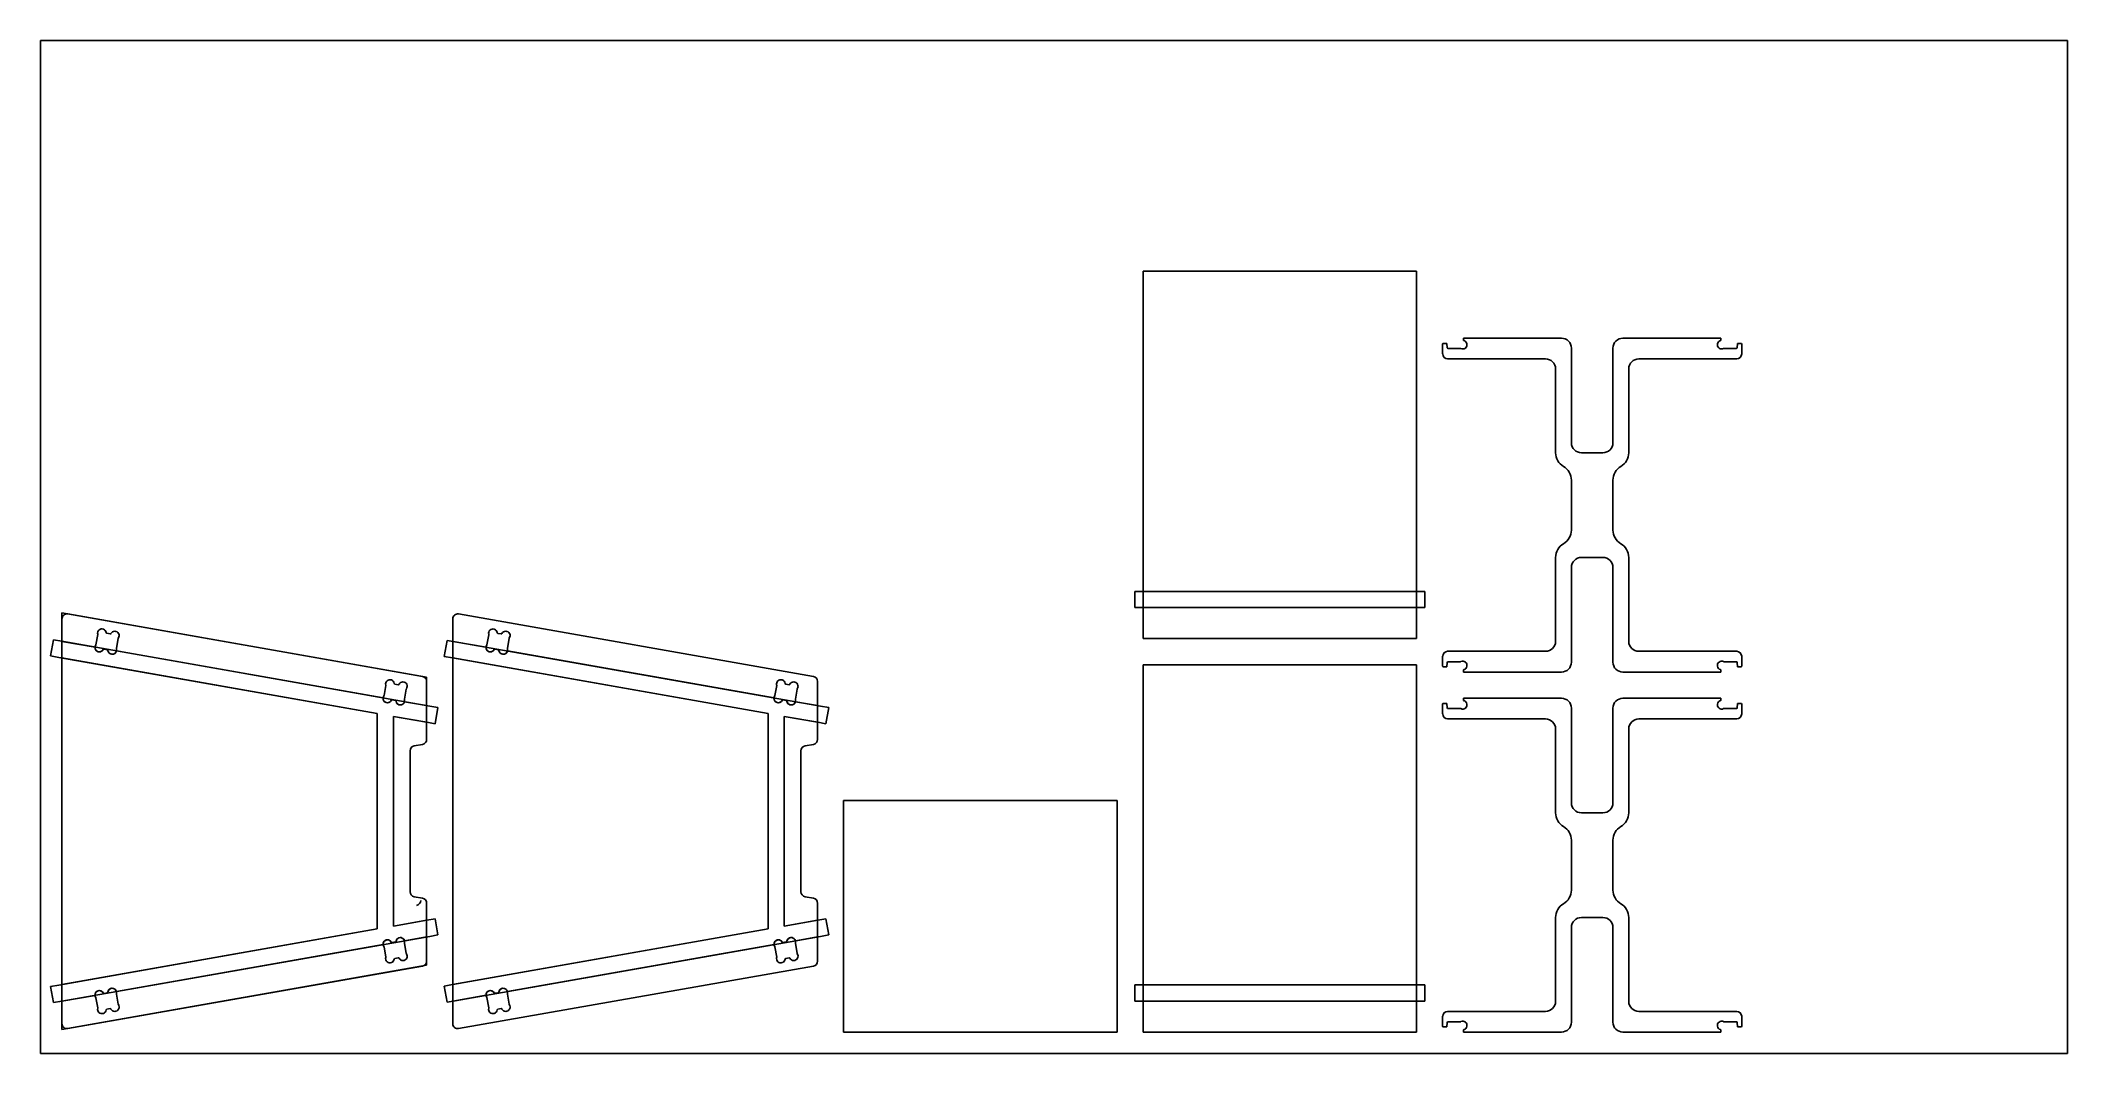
# Model space of a CAD drawing. Extents: x 0 to 96.1, y 0.2 to 48.2.
import ezdxf

# ---------------------------------------------------------------- set-up
doc = ezdxf.new("R2010")
doc.units = 0
doc.header["$MEASUREMENT"] = 0
doc.layers.get('0').update_dxf_attribs({"linetype": 'CONTINUOUS'})
for name, color, linetype in [('BOX_STOCK', 1, 'CONTINUOUS'), ('POCKETS', 171, 'CONTINUOUS'), ('PROFILES_INSIDE', 4, 'CONTINUOUS'), ('PROFILES_OUTSIDE', 6, 'CONTINUOUS')]:
    doc.layers.add(name, color=color, linetype=linetype)

msp = doc.modelspace()

# ---------------------------------------------------------------- linework, layer by layer
at = {"color": 7, "linetype": 'CONTINUOUS'}
for p, q in [((65.22, 37.263), (52.265, 37.263)), ((52.265, 37.263), (52.265, 22.078)), ((65.22, 22.078), (65.22, 37.263)), ((66.459, 33.803), (66.459, 33.341)), ((66.499, 33.843), (66.664, 33.843)), ((66.664, 33.843), (66.678, 33.633)), ((67.444, 34.089), (67.444, 34.009)), ((72.089, 34.089), (67.444, 34.089)), ((79.648, 34.089), (75.003, 34.089)), ((79.648, 34.009), (79.648, 34.089)), ((80.414, 33.633), (80.427, 33.843)), ((80.427, 33.843), (80.593, 33.843)), ((80.633, 33.341), (80.633, 33.803)), ((66.696, 33.104), (71.339, 33.104)), ((66.717, 33.597), (67.307, 33.597)), ((72.562, 29.126), (72.562, 33.616)), ((74.53, 33.616), (74.53, 29.126)), ((75.753, 33.104), (80.396, 33.104)), ((79.785, 33.597), (80.375, 33.597)), ((71.812, 32.632), (71.812, 28.654)), ((75.28, 28.654), (75.28, 32.632)), ((74.058, 28.654), (73.034, 28.654)), ((72.562, 27.355), (72.562, 24.99)), ((74.53, 24.99), (74.53, 27.355)), ((71.812, 23.691), (71.812, 19.713)), ((72.562, 18.728), (72.562, 23.219)), ((73.034, 23.691), (74.058, 23.691)), ((74.53, 23.219), (74.53, 18.728)), ((75.28, 19.713), (75.28, 23.691)), ((65.22, 22.078), (52.265, 22.078)), ((52.265, 21.31), (52.265, 22.078)), ((52.265, 21.31), (52.265, 19.843)), ((52.265, 21.31), (65.22, 21.31)), ((65.22, 22.078), (65.22, 21.31)), ((65.22, 19.843), (65.22, 21.31)), ((1.022, 19.713), (1.022, 20.779)), ((1.299, 21.012), (18.112, 18.047)), ((19.546, 20.779), (19.546, 19.713)), ((36.637, 18.047), (19.824, 21.012)), ((1.022, 19.713), (2.592, 19.436)), ((1.022, 19.713), (1.022, 18.924)), ((2.634, 19.547), (2.719, 20.03)), ((3.016, 19.341), (3.173, 19.313)), ((3.149, 20.093), (3.306, 20.065)), ((3.688, 19.859), (3.603, 19.376)), ((3.605, 19.257), (16.245, 17.028)), ((21.122, 19.435), (19.546, 19.713)), ((19.546, 18.924), (19.546, 19.713)), ((21.164, 19.546), (21.249, 20.029)), ((21.547, 19.34), (21.704, 19.312)), ((21.679, 20.092), (21.836, 20.064)), ((22.219, 19.858), (22.133, 19.375)), ((34.77, 17.028), (22.135, 19.256)), ((52.265, 19.843), (65.22, 19.843)), ((71.339, 19.24), (66.696, 19.24)), ((80.396, 19.24), (75.753, 19.24)), ((1.022, 3.439), (1.022, 18.924)), ((15.969, 16.288), (1.022, 18.924)), ((19.546, 18.924), (19.546, 3.439)), ((19.546, 18.924), (34.494, 16.288)), ((65.22, 18.604), (52.265, 18.604)), ((52.265, 18.604), (52.265, 3.419)), ((65.22, 3.419), (65.22, 18.604)), ((66.459, 19.004), (66.459, 18.541)), ((66.664, 18.502), (66.499, 18.502)), ((66.678, 18.711), (66.664, 18.502)), ((67.307, 18.748), (66.717, 18.748)), ((67.444, 18.336), (67.444, 18.256)), ((67.444, 18.256), (72.089, 18.256)), ((75.003, 18.256), (79.648, 18.256)), ((79.648, 18.256), (79.648, 18.336)), ((80.375, 18.748), (79.785, 18.748)), ((80.427, 18.502), (80.414, 18.711)), ((80.593, 18.502), (80.427, 18.502)), ((80.633, 18.541), (80.633, 19.004)), ((16.287, 17.139), (16.373, 17.622)), ((16.802, 17.685), (16.959, 17.657)), ((17.342, 17.452), (17.257, 16.968)), ((18.307, 17.814), (18.307, 16.665)), ((34.812, 17.139), (34.897, 17.622)), ((35.327, 17.685), (35.484, 17.657)), ((35.867, 17.452), (35.781, 16.968)), ((36.832, 16.665), (36.832, 17.814)), ((16.67, 16.933), (16.827, 16.906)), ((17.258, 16.85), (18.307, 16.665)), ((18.307, 15.876), (18.307, 16.665)), ((35.195, 16.933), (35.351, 16.906)), ((36.832, 16.665), (35.783, 16.85)), ((36.832, 16.665), (36.832, 15.876)), ((66.459, 16.731), (66.459, 16.269)), ((66.499, 16.771), (66.664, 16.771)), ((66.664, 16.771), (66.678, 16.561)), ((66.717, 16.525), (67.307, 16.525)), ((67.444, 17.017), (67.444, 16.937)), ((72.089, 17.017), (67.444, 17.017)), ((72.562, 12.054), (72.562, 16.544)), ((74.53, 16.544), (74.53, 12.054)), ((79.648, 17.017), (75.003, 17.017)), ((79.648, 16.937), (79.648, 17.017)), ((79.785, 16.525), (80.375, 16.525)), ((80.414, 16.561), (80.427, 16.771)), ((80.427, 16.771), (80.593, 16.771)), ((80.633, 16.269), (80.633, 16.731)), ((15.969, 6.075), (15.969, 16.288)), ((16.732, 16.154), (16.732, 6.209)), ((18.307, 15.876), (16.732, 16.154)), ((18.307, 15.876), (18.307, 15.061)), ((34.494, 16.288), (34.494, 6.075)), ((35.257, 6.209), (35.257, 16.154)), ((35.257, 16.154), (36.832, 15.876)), ((36.832, 15.061), (36.832, 15.876)), ((66.696, 16.032), (71.339, 16.032)), ((71.812, 15.56), (71.812, 11.582)), ((75.28, 11.582), (75.28, 15.56)), ((75.753, 16.032), (80.396, 16.032)), ((17.52, 7.837), (17.52, 14.526)), ((17.715, 14.759), (18.112, 14.829)), ((36.044, 14.526), (36.044, 7.837)), ((36.637, 14.829), (36.24, 14.759)), ((51.026, 12.17), (38.071, 12.17)), ((38.071, 12.17), (38.071, 1.184)), ((51.026, 1.184), (51.026, 12.17)), ((74.058, 11.582), (73.034, 11.582)), ((72.562, 10.283), (72.562, 7.918)), ((74.53, 7.918), (74.53, 10.283)), ((18.112, 7.535), (17.715, 7.605)), ((18.307, 7.302), (18.307, 6.487)), ((36.24, 7.605), (36.637, 7.535)), ((36.832, 6.487), (36.832, 7.302)), ((1.022, 3.439), (15.969, 6.075)), ((16.732, 6.209), (18.307, 6.487)), ((18.307, 5.698), (18.307, 6.487)), ((34.494, 6.075), (19.546, 3.439)), ((36.832, 6.487), (35.257, 6.209)), ((36.832, 6.487), (36.832, 5.698)), ((71.812, 6.619), (71.812, 2.641)), ((72.562, 1.656), (72.562, 6.147)), ((73.034, 6.619), (74.058, 6.619)), ((74.53, 6.147), (74.53, 1.656)), ((75.28, 2.641), (75.28, 6.619)), ((16.245, 5.335), (3.605, 3.106)), ((16.373, 4.741), (16.287, 5.224)), ((16.827, 5.458), (16.67, 5.43)), ((17.257, 5.395), (17.342, 4.912)), ((18.307, 5.698), (17.258, 5.513)), ((18.307, 5.698), (18.307, 4.549)), ((22.135, 3.107), (34.77, 5.335)), ((34.897, 4.741), (34.812, 5.224)), ((35.351, 5.458), (35.195, 5.43)), ((35.781, 5.395), (35.867, 4.912)), ((35.783, 5.513), (36.832, 5.698)), ((36.832, 4.549), (36.832, 5.698)), ((18.112, 4.316), (1.299, 1.352)), ((16.959, 4.706), (16.802, 4.678)), ((19.824, 1.352), (36.637, 4.316)), ((35.484, 4.706), (35.327, 4.678)), ((1.022, 3.439), (1.022, 2.65)), ((2.592, 2.927), (1.022, 2.65)), ((3.173, 3.05), (3.016, 3.022)), ((3.603, 2.988), (3.688, 2.504)), ((19.546, 2.65), (19.546, 3.439)), ((19.546, 2.65), (21.122, 2.928)), ((21.704, 3.051), (21.547, 3.023)), ((22.133, 2.989), (22.219, 2.505)), ((52.265, 3.419), (65.22, 3.419)), ((52.265, 2.651), (52.265, 3.419)), ((65.22, 3.419), (65.22, 2.651)), ((1.022, 1.584), (1.022, 2.65)), ((2.719, 2.333), (2.634, 2.817)), ((3.306, 2.298), (3.149, 2.271)), ((19.546, 2.65), (19.546, 1.584)), ((21.249, 2.334), (21.164, 2.818)), ((21.836, 2.299), (21.679, 2.272)), ((52.265, 2.651), (52.265, 1.184)), ((65.22, 2.651), (52.265, 2.651)), ((65.22, 1.184), (65.22, 2.651)), ((66.459, 1.932), (66.459, 1.469)), ((71.339, 2.168), (66.696, 2.168)), ((80.396, 2.168), (75.753, 2.168)), ((80.633, 1.469), (80.633, 1.932)), ((38.071, 1.184), (51.026, 1.184)), ((52.265, 1.184), (65.22, 1.184)), ((66.664, 1.43), (66.499, 1.43)), ((66.678, 1.639), (66.664, 1.43)), ((67.307, 1.676), (66.717, 1.676)), ((67.444, 1.264), (67.444, 1.184)), ((67.444, 1.184), (72.089, 1.184)), ((75.003, 1.184), (79.648, 1.184)), ((79.648, 1.184), (79.648, 1.264)), ((80.375, 1.676), (79.785, 1.676)), ((80.427, 1.43), (80.414, 1.639)), ((80.593, 1.43), (80.427, 1.43))]:
    msp.add_line(p, q, dxfattribs=at)
for centre, radius, start, end in [((66.499, 33.803), 0.0394, 90, 180), ((66.717, 33.636), 0.0394, 183.66194, 270), ((67.41, 33.778), 0.204, 245.11211, 72.39953), ((67.483, 34.009), 0.0394, 180, 252.39953), ((72.089, 33.616), 0.472, 0, 90), ((75.003, 33.616), 0.472, 90, 180), ((79.682, 33.778), 0.204, 107.60047, 294.88789), ((79.609, 34.009), 0.0394, 287.60047, 0), ((80.375, 33.636), 0.0394, 270, 356.33806), ((80.593, 33.803), 0.0394, 0, 90), ((66.696, 33.341), 0.236, 180, 270), ((67.307, 33.557), 0.0394, 65.11211, 90), ((71.339, 32.632), 0.472, 0, 90), ((75.753, 32.632), 0.472, 90, 180), ((79.785, 33.557), 0.0394, 90, 114.88789), ((80.396, 33.341), 0.236, 270, 0), ((73.034, 29.126), 0.472, 180, 270), ((74.058, 29.126), 0.472, 270, 0), ((72.562, 28.654), 0.75, 180, 240), ((71.812, 27.355), 0.75, 0, 60), ((75.28, 27.355), 0.75, 120, 180), ((74.53, 28.654), 0.75, 300, 0), ((71.812, 24.99), 0.75, 300, 0), ((75.28, 24.99), 0.75, 180, 240), ((72.562, 23.691), 0.75, 120, 180), ((74.53, 23.691), 0.75, 0, 60), ((73.034, 23.219), 0.472, 90, 180), ((74.058, 23.219), 0.472, 0, 90), ((1.258, 20.779), 0.236, 80, 180), ((2.915, 20.099), 0.204, 7.60047, 194.88785), ((3.528, 19.991), 0.204, 325.11217, 152.39954), ((19.783, 20.779), 0.236, 80, 180), ((21.445, 20.098), 0.204, 7.60047, 194.88785), ((22.058, 19.99), 0.204, 325.11217, 152.39954), ((2.794, 19.414), 0.204, 173.94476, 332.39954), ((2.794, 19.414), 0.204, 145.11212, 173.94476), ((2.595, 19.553), 0.0394, 325.11212, 350), ((2.68, 20.037), 0.0394, 350, 14.88785), ((3.01, 19.302), 0.0394, 80.00004, 152.39954), ((3.156, 20.131), 0.0394, 187.60047, 260.00004), ((3.166, 19.274), 0.0394, 7.60047, 80.00004), ((3.407, 19.306), 0.204, 187.60047, 346.0552), ((3.313, 20.104), 0.0394, 260.00004, 332.39954), ((3.642, 19.369), 0.0394, 170, 194.8879), ((3.407, 19.306), 0.204, 346.0552, 14.8879), ((3.727, 19.852), 0.0394, 145.11217, 170), ((21.325, 19.414), 0.204, 173.94476, 332.39954), ((21.325, 19.414), 0.204, 145.11212, 173.94476), ((21.125, 19.552), 0.0394, 325.11212, 350), ((21.211, 20.036), 0.0394, 350, 14.88785), ((21.54, 19.301), 0.0394, 80.00004, 152.39954), ((21.686, 20.13), 0.0394, 187.60047, 260.00004), ((21.697, 19.273), 0.0394, 7.60047, 80.00004), ((21.937, 19.305), 0.204, 187.60047, 346.0552), ((21.843, 20.103), 0.0394, 260.00004, 332.39954), ((22.172, 19.368), 0.0394, 170, 194.8879), ((21.937, 19.305), 0.204, 346.0552, 14.8879), ((22.257, 19.851), 0.0394, 145.11217, 170), ((66.696, 19.004), 0.236, 90, 180), ((71.339, 19.713), 0.472, 270, 0), ((75.753, 19.713), 0.472, 180, 270), ((80.396, 19.004), 0.236, 0, 90), ((66.499, 18.541), 0.0394, 180, 270), ((66.717, 18.709), 0.0394, 90, 176.33806), ((67.307, 18.788), 0.0394, 270, 294.88789), ((67.41, 18.567), 0.204, 287.60047, 114.88789), ((67.483, 18.336), 0.0394, 107.60047, 180), ((72.089, 18.728), 0.472, 270, 0), ((75.003, 18.728), 0.472, 180, 270), ((79.682, 18.567), 0.204, 65.11211, 252.39953), ((79.609, 18.336), 0.0394, 0, 72.39953), ((79.785, 18.788), 0.0394, 245.11211, 270), ((80.375, 18.709), 0.0394, 3.66194, 90), ((80.593, 18.541), 0.0394, 270, 0), ((16.568, 17.692), 0.204, 7.60047, 194.88785), ((16.334, 17.629), 0.0394, 350, 14.88785), ((16.809, 17.724), 0.0394, 187.60047, 260.00004), ((16.966, 17.696), 0.0394, 260.00004, 332.39954), ((17.181, 17.584), 0.204, 325.11217, 152.39954), ((17.381, 17.445), 0.0394, 145.11217, 170), ((18.071, 17.814), 0.236, 360, 80), ((35.093, 17.692), 0.204, 7.60047, 194.88785), ((34.859, 17.629), 0.0394, 350, 14.88785), ((35.334, 17.724), 0.0394, 187.60047, 260.00004), ((35.491, 17.696), 0.0394, 260.00004, 332.39954), ((35.706, 17.584), 0.204, 325.11217, 152.39954), ((35.905, 17.445), 0.0394, 145.11217, 170), ((36.596, 17.814), 0.236, 360, 80), ((16.448, 17.007), 0.204, 173.94476, 332.39954), ((16.448, 17.007), 0.204, 145.11212, 173.94476), ((16.249, 17.146), 0.0394, 325.11212, 350), ((16.663, 16.894), 0.0394, 80.00004, 152.39954), ((16.82, 16.867), 0.0394, 7.60047, 80.00004), ((17.061, 16.899), 0.204, 187.60047, 346.0552), ((17.295, 16.961), 0.0394, 170, 194.8879), ((17.061, 16.899), 0.204, 346.0552, 14.8879), ((34.973, 17.007), 0.204, 173.94476, 332.39954), ((34.973, 17.007), 0.204, 145.11212, 173.94476), ((34.773, 17.146), 0.0394, 325.11212, 350), ((35.188, 16.894), 0.0394, 80.00004, 152.39954), ((35.345, 16.867), 0.0394, 7.60047, 80.00004), ((35.585, 16.899), 0.204, 187.60047, 346.0552), ((35.82, 16.961), 0.0394, 170, 194.8879), ((35.585, 16.899), 0.204, 346.0552, 14.8879), ((66.499, 16.731), 0.0394, 90, 180), ((66.717, 16.564), 0.0394, 183.66194, 270), ((67.307, 16.485), 0.0394, 65.11211, 90), ((67.41, 16.706), 0.204, 245.11211, 72.39953), ((67.483, 16.937), 0.0394, 180, 252.39953), ((72.089, 16.544), 0.472, 0, 90), ((75.003, 16.544), 0.472, 90, 180), ((79.682, 16.706), 0.204, 107.60047, 294.88789), ((79.609, 16.937), 0.0394, 287.60047, 0), ((79.785, 16.485), 0.0394, 90, 114.88789), ((80.375, 16.564), 0.0394, 270, 356.33806), ((80.593, 16.731), 0.0394, 0, 90), ((66.696, 16.269), 0.236, 180, 270), ((71.339, 15.56), 0.472, 0, 90), ((75.753, 15.56), 0.472, 90, 180), ((80.396, 16.269), 0.236, 270, 0), ((17.756, 14.526), 0.236, 100, 180), ((18.071, 15.061), 0.236, 280, 360), ((36.281, 14.526), 0.236, 100, 180), ((36.596, 15.061), 0.236, 280, 360), ((72.562, 11.582), 0.75, 180, 240), ((73.034, 12.054), 0.472, 180, 270), ((74.058, 12.054), 0.472, 270, 0), ((74.53, 11.582), 0.75, 300, 0), ((71.812, 10.283), 0.75, 0, 60), ((75.28, 10.283), 0.75, 120, 180), ((17.756, 7.837), 0.236, 180, 260), ((36.281, 7.837), 0.236, 180, 260), ((71.812, 7.918), 0.75, 300, 0), ((75.28, 7.918), 0.75, 180, 240), ((18.071, 7.302), 0.236, 0, 80), ((36.596, 7.302), 0.236, 0, 80), ((72.562, 6.619), 0.75, 120, 180), ((74.53, 6.619), 0.75, 0, 60), ((73.034, 6.147), 0.472, 90, 180), ((74.058, 6.147), 0.472, 0, 90), ((16.448, 5.356), 0.204, 27.60047, 186.0552), ((16.448, 5.356), 0.204, 186.0552, 214.88785), ((16.249, 5.217), 0.0394, 10, 34.88785), ((16.663, 5.469), 0.0394, 207.60047, 280.00004), ((16.82, 5.496), 0.0394, 280.00004, 352.39954), ((17.061, 5.464), 0.204, 13.94476, 172.39954), ((17.181, 4.78), 0.204, 207.60047, 34.8879), ((17.295, 5.402), 0.0394, 165.11217, 190), ((17.061, 5.464), 0.204, 345.11217, 13.94476), ((17.381, 4.919), 0.0394, 190, 214.8879), ((34.973, 5.356), 0.204, 27.60047, 186.0552), ((34.973, 5.356), 0.204, 186.0552, 214.88785), ((34.773, 5.217), 0.0394, 10, 34.88785), ((35.188, 5.469), 0.0394, 207.60047, 280.00004), ((35.345, 5.496), 0.0394, 280.00004, 352.39954), ((35.585, 5.464), 0.204, 13.94476, 172.39954), ((35.706, 4.78), 0.204, 207.60047, 34.8879), ((35.82, 5.402), 0.0394, 165.11217, 190), ((35.585, 5.464), 0.204, 345.11217, 13.94476), ((35.905, 4.919), 0.0394, 190, 214.8879), ((16.568, 4.672), 0.204, 165.11212, 352.39954), ((16.334, 4.734), 0.0394, 345.11212, 10), ((16.809, 4.639), 0.0394, 100.00004, 172.39954), ((16.966, 4.667), 0.0394, 27.60047, 100.00004), ((18.071, 4.549), 0.236, 280, 0), ((35.093, 4.672), 0.204, 165.11212, 352.39954), ((34.859, 4.734), 0.0394, 345.11212, 10), ((35.334, 4.639), 0.0394, 100.00004, 172.39954), ((35.491, 4.667), 0.0394, 27.60047, 100.00004), ((36.596, 4.549), 0.236, 280, 0), ((2.794, 2.949), 0.204, 27.60047, 186.0552), ((2.794, 2.949), 0.204, 186.0552, 214.88785), ((3.01, 3.061), 0.0394, 207.60047, 280.00004), ((3.166, 3.089), 0.0394, 280.00004, 352.39954), ((3.407, 3.057), 0.204, 13.94476, 172.39954), ((3.642, 2.994), 0.0394, 165.11217, 190), ((3.407, 3.057), 0.204, 345.11217, 13.94476), ((21.325, 2.95), 0.204, 27.60047, 186.0552), ((21.325, 2.95), 0.204, 186.0552, 214.88785), ((21.54, 3.062), 0.0394, 207.60047, 280.00004), ((21.697, 3.09), 0.0394, 280.00004, 352.39954), ((21.937, 3.058), 0.204, 13.94476, 172.39954), ((22.172, 2.995), 0.0394, 165.11217, 190), ((21.937, 3.058), 0.204, 345.11217, 13.94476), ((2.595, 2.81), 0.0394, 10, 34.88785), ((2.915, 2.264), 0.204, 165.11212, 352.39954), ((2.68, 2.326), 0.0394, 345.11212, 10), ((3.156, 2.232), 0.0394, 100.00004, 172.39954), ((3.313, 2.26), 0.0394, 27.60047, 100.00004), ((3.528, 2.372), 0.204, 207.60047, 34.8879), ((3.727, 2.511), 0.0394, 190, 214.8879), ((21.125, 2.811), 0.0394, 10, 34.88785), ((21.445, 2.265), 0.204, 165.11212, 352.39954), ((21.211, 2.327), 0.0394, 345.11212, 10), ((21.686, 2.233), 0.0394, 100.00004, 172.39954), ((21.843, 2.261), 0.0394, 27.60047, 100.00004), ((22.058, 2.373), 0.204, 207.60047, 34.8879), ((22.257, 2.512), 0.0394, 190, 214.8879), ((66.696, 1.932), 0.236, 90, 180), ((71.339, 2.641), 0.472, 270, 0), ((75.753, 2.641), 0.472, 180, 270), ((80.396, 1.932), 0.236, 0, 90), ((1.258, 1.584), 0.236, 180, 280), ((19.783, 1.584), 0.236, 180, 280), ((66.499, 1.469), 0.0394, 180, 270), ((66.717, 1.637), 0.0394, 90, 176.33806), ((67.307, 1.715), 0.0394, 270, 294.88789), ((67.41, 1.495), 0.204, 287.60047, 114.88789), ((67.483, 1.264), 0.0394, 107.60047, 180), ((72.089, 1.656), 0.472, 270, 0), ((75.003, 1.656), 0.472, 180, 270), ((79.682, 1.495), 0.204, 65.11211, 252.39953), ((79.609, 1.264), 0.0394, 0, 72.39953), ((79.785, 1.715), 0.0394, 245.11211, 270), ((80.375, 1.637), 0.0394, 3.66194, 90), ((80.593, 1.469), 0.0394, 270, 0)]:
    msp.add_arc(centre, radius, start, end, dxfattribs=at)
at = {"layer": 'BOX_STOCK'}
for p, q in [((96.071, 48.202), (0.008, 48.202)), ((0.008, 48.202), (0.008, 0.171)), ((96.071, 0.171), (96.071, 48.202)), ((0.008, 0.171), (96.071, 0.171))]:
    msp.add_line(p, q, dxfattribs=at)
at = {"layer": 'POCKETS'}
for p, q in [((65.614, 22.078), (51.872, 22.078)), ((51.872, 22.078), (51.872, 21.31)), ((51.872, 21.31), (65.614, 21.31)), ((65.614, 21.31), (65.614, 22.078)), ((0.623, 19.783), (0.488, 19.018)), ((1.011, 19.715), (0.623, 19.783)), ((18.453, 16.639), (1.011, 19.715)), ((19.278, 19.76), (19.143, 18.995)), ((19.666, 19.692), (19.278, 19.76)), ((36.978, 16.639), (19.666, 19.692)), ((0.488, 19.018), (0.876, 18.95)), ((0.876, 18.95), (15.969, 16.288)), ((19.143, 18.995), (19.531, 18.927)), ((19.531, 18.927), (34.494, 16.288)), ((18.84, 16.571), (18.453, 16.639)), ((18.706, 15.806), (18.84, 16.571)), ((37.365, 16.571), (36.978, 16.639)), ((37.23, 15.806), (37.365, 16.571)), ((15.969, 16.288), (15.969, 6.075)), ((16.732, 16.154), (18.318, 15.874)), ((16.732, 6.209), (16.732, 16.154)), ((18.318, 15.874), (18.706, 15.806)), ((34.494, 16.288), (34.494, 6.075)), ((35.257, 16.154), (36.843, 15.874)), ((35.257, 6.209), (35.257, 16.154)), ((36.843, 15.874), (37.23, 15.806)), ((15.969, 6.075), (0.876, 3.413)), ((18.318, 6.489), (16.732, 6.209)), ((18.706, 6.557), (18.318, 6.489)), ((18.453, 5.724), (18.84, 5.792)), ((18.84, 5.792), (18.706, 6.557)), ((34.494, 6.075), (19.531, 3.436)), ((36.843, 6.489), (35.257, 6.209)), ((37.23, 6.557), (36.843, 6.489)), ((36.978, 5.724), (37.365, 5.792)), ((37.365, 5.792), (37.23, 6.557)), ((1.011, 2.648), (18.453, 5.724)), ((19.666, 2.671), (36.978, 5.724)), ((0.876, 3.413), (0.488, 3.345)), ((0.488, 3.345), (0.623, 2.58)), ((19.531, 3.436), (19.143, 3.368)), ((19.143, 3.368), (19.278, 2.603)), ((65.614, 3.419), (51.872, 3.419)), ((51.872, 3.419), (51.872, 2.651)), ((65.614, 2.651), (65.614, 3.419)), ((0.623, 2.58), (1.011, 2.648)), ((19.278, 2.603), (19.666, 2.671)), ((51.872, 2.651), (65.614, 2.651))]:
    msp.add_line(p, q, dxfattribs=at)
at = {"layer": 'PROFILES_INSIDE'}
for p, q in [((2.719, 20.03), (2.634, 19.547)), ((3.016, 19.341), (3.173, 19.313)), ((3.306, 20.065), (3.149, 20.093)), ((3.603, 19.376), (3.688, 19.859)), ((21.249, 20.029), (21.164, 19.546)), ((21.547, 19.34), (21.704, 19.312)), ((21.836, 20.064), (21.679, 20.092)), ((22.133, 19.375), (22.219, 19.858)), ((16.373, 17.622), (16.287, 17.139)), ((16.959, 17.657), (16.802, 17.685)), ((17.257, 16.968), (17.342, 17.452)), ((34.897, 17.622), (34.812, 17.139)), ((35.484, 17.657), (35.327, 17.685)), ((35.781, 16.968), (35.867, 17.452)), ((16.67, 16.933), (16.827, 16.906)), ((35.195, 16.933), (35.351, 16.906)), ((16.287, 5.224), (16.373, 4.741)), ((16.827, 5.458), (16.67, 5.43)), ((17.342, 4.912), (17.257, 5.395)), ((34.812, 5.224), (34.897, 4.741)), ((35.351, 5.458), (35.195, 5.43)), ((35.867, 4.912), (35.781, 5.395)), ((16.802, 4.678), (16.959, 4.706)), ((35.327, 4.678), (35.484, 4.706)), ((3.173, 3.05), (3.016, 3.022)), ((3.688, 2.504), (3.603, 2.988)), ((21.704, 3.051), (21.547, 3.023)), ((22.219, 2.505), (22.133, 2.989)), ((2.634, 2.817), (2.719, 2.333)), ((3.149, 2.271), (3.306, 2.298)), ((21.164, 2.818), (21.249, 2.334)), ((21.679, 2.272), (21.836, 2.299))]:
    msp.add_line(p, q, dxfattribs=at)
for centre, radius, start, end in [((2.915, 20.099), 0.204, 7.60047, 194.88785), ((3.528, 19.991), 0.204, 325.11217, 152.39954), ((21.445, 20.098), 0.204, 7.60047, 194.88785), ((22.058, 19.99), 0.204, 325.11217, 152.39954), ((2.794, 19.414), 0.204, 145.11212, 332.39954), ((2.595, 19.553), 0.0394, 325.11212, 350), ((2.68, 20.037), 0.0394, 350, 14.88785), ((3.01, 19.302), 0.0394, 80.00004, 152.39954), ((3.156, 20.131), 0.0394, 187.60047, 260.00004), ((3.166, 19.274), 0.0394, 7.60047, 80.00004), ((3.407, 19.306), 0.204, 187.60047, 14.8879), ((3.313, 20.104), 0.0394, 260.00004, 332.39954), ((3.642, 19.369), 0.0394, 170, 194.8879), ((3.727, 19.852), 0.0394, 145.11217, 170), ((21.325, 19.414), 0.204, 145.11212, 332.39954), ((21.125, 19.552), 0.0394, 325.11212, 350), ((21.211, 20.036), 0.0394, 350, 14.88785), ((21.54, 19.301), 0.0394, 80.00004, 152.39954), ((21.686, 20.13), 0.0394, 187.60047, 260.00004), ((21.697, 19.273), 0.0394, 7.60047, 80.00004), ((21.937, 19.305), 0.204, 187.60047, 14.8879), ((21.843, 20.103), 0.0394, 260.00004, 332.39954), ((22.172, 19.368), 0.0394, 170, 194.8879), ((22.257, 19.851), 0.0394, 145.11217, 170), ((16.568, 17.692), 0.204, 7.60047, 194.88785), ((16.334, 17.629), 0.0394, 350, 14.88785), ((16.809, 17.724), 0.0394, 187.60047, 260.00004), ((16.966, 17.696), 0.0394, 260.00004, 332.39954), ((17.181, 17.584), 0.204, 325.11217, 152.39954), ((17.381, 17.445), 0.0394, 145.11217, 170), ((35.093, 17.692), 0.204, 7.60047, 194.88785), ((34.859, 17.629), 0.0394, 350, 14.88785), ((35.334, 17.724), 0.0394, 187.60047, 260.00004), ((35.491, 17.696), 0.0394, 260.00004, 332.39954), ((35.706, 17.584), 0.204, 325.11217, 152.39954), ((35.905, 17.445), 0.0394, 145.11217, 170), ((16.448, 17.007), 0.204, 145.11212, 332.39954), ((16.249, 17.146), 0.0394, 325.11212, 350), ((16.663, 16.894), 0.0394, 80.00004, 152.39954), ((16.82, 16.867), 0.0394, 7.60047, 80.00004), ((17.061, 16.899), 0.204, 187.60047, 14.8879), ((17.295, 16.961), 0.0394, 170, 194.8879), ((34.973, 17.007), 0.204, 145.11212, 332.39954), ((34.773, 17.146), 0.0394, 325.11212, 350), ((35.188, 16.894), 0.0394, 80.00004, 152.39954), ((35.345, 16.867), 0.0394, 7.60047, 80.00004), ((35.585, 16.899), 0.204, 187.60047, 14.8879), ((35.82, 16.961), 0.0394, 170, 194.8879), ((17.793, 7.426), 0.236, 280, 0), ((16.448, 5.356), 0.204, 27.60047, 214.88785), ((16.249, 5.217), 0.0394, 10, 34.88785), ((16.663, 5.469), 0.0394, 207.60047, 280.00004), ((16.82, 5.496), 0.0394, 280.00004, 352.39954), ((17.061, 5.464), 0.204, 345.11217, 172.39954), ((17.181, 4.78), 0.204, 207.60047, 34.8879), ((17.295, 5.402), 0.0394, 165.11217, 190), ((17.381, 4.919), 0.0394, 190, 214.8879), ((34.973, 5.356), 0.204, 27.60047, 214.88785), ((34.773, 5.217), 0.0394, 10, 34.88785), ((35.188, 5.469), 0.0394, 207.60047, 280.00004), ((35.345, 5.496), 0.0394, 280.00004, 352.39954), ((35.585, 5.464), 0.204, 345.11217, 172.39954), ((35.706, 4.78), 0.204, 207.60047, 34.8879), ((35.82, 5.402), 0.0394, 165.11217, 190), ((35.905, 4.919), 0.0394, 190, 214.8879), ((16.568, 4.672), 0.204, 165.11212, 352.39954), ((16.334, 4.734), 0.0394, 345.11212, 10), ((16.809, 4.639), 0.0394, 100.00004, 172.39954), ((16.966, 4.667), 0.0394, 27.60047, 100.00004), ((35.093, 4.672), 0.204, 165.11212, 352.39954), ((34.859, 4.734), 0.0394, 345.11212, 10), ((35.334, 4.639), 0.0394, 100.00004, 172.39954), ((35.491, 4.667), 0.0394, 27.60047, 100.00004), ((2.794, 2.949), 0.204, 27.60047, 214.88785), ((3.01, 3.061), 0.0394, 207.60047, 280.00004), ((3.166, 3.089), 0.0394, 280.00004, 352.39954), ((3.407, 3.057), 0.204, 345.11217, 172.39954), ((3.642, 2.994), 0.0394, 165.11217, 190), ((21.325, 2.95), 0.204, 27.60047, 214.88785), ((21.54, 3.062), 0.0394, 207.60047, 280.00004), ((21.697, 3.09), 0.0394, 280.00004, 352.39954), ((21.937, 3.058), 0.204, 345.11217, 172.39954), ((22.172, 2.995), 0.0394, 165.11217, 190), ((2.595, 2.81), 0.0394, 10, 34.88785), ((2.915, 2.264), 0.204, 165.11212, 352.39954), ((2.68, 2.326), 0.0394, 345.11212, 10), ((3.156, 2.232), 0.0394, 100.00004, 172.39954), ((3.313, 2.26), 0.0394, 27.60047, 100.00004), ((3.528, 2.372), 0.204, 207.60047, 34.8879), ((3.727, 2.511), 0.0394, 190, 214.8879), ((21.125, 2.811), 0.0394, 10, 34.88785), ((21.445, 2.265), 0.204, 165.11212, 352.39954), ((21.211, 2.327), 0.0394, 345.11212, 10), ((21.686, 2.233), 0.0394, 100.00004, 172.39954), ((21.843, 2.261), 0.0394, 27.60047, 100.00004), ((22.058, 2.373), 0.204, 207.60047, 34.8879), ((22.257, 2.512), 0.0394, 190, 214.8879)]:
    msp.add_arc(centre, radius, start, end, dxfattribs=at)
at = {"layer": 'PROFILES_OUTSIDE'}
for p, q in [((52.265, 37.263), (52.265, 19.843)), ((65.22, 37.263), (52.265, 37.263)), ((65.22, 19.843), (65.22, 37.263)), ((66.459, 33.803), (66.459, 33.341)), ((66.664, 33.843), (66.499, 33.843)), ((66.678, 33.633), (66.664, 33.843)), ((67.444, 34.089), (67.444, 34.009)), ((72.089, 34.089), (67.444, 34.089)), ((79.648, 34.089), (75.003, 34.089)), ((79.648, 34.009), (79.648, 34.089)), ((80.427, 33.843), (80.414, 33.633)), ((80.593, 33.843), (80.427, 33.843)), ((80.633, 33.341), (80.633, 33.803)), ((66.696, 33.104), (71.339, 33.104)), ((67.307, 33.597), (66.717, 33.597)), ((72.562, 29.126), (72.562, 33.616)), ((74.53, 33.616), (74.53, 29.126)), ((75.753, 33.104), (80.396, 33.104)), ((80.375, 33.597), (79.785, 33.597)), ((71.812, 32.632), (71.812, 28.654)), ((75.28, 28.654), (75.28, 32.632)), ((74.058, 28.654), (73.034, 28.654)), ((72.562, 27.355), (72.562, 24.99)), ((74.53, 24.99), (74.53, 27.355)), ((71.812, 23.691), (71.812, 19.713)), ((72.562, 18.728), (72.562, 23.219)), ((73.034, 23.691), (74.058, 23.691)), ((74.53, 23.219), (74.53, 18.728)), ((75.28, 19.713), (75.28, 23.691)), ((18.307, 18.013), (1.022, 21.06)), ((1.022, 21.06), (1.022, 1.303)), ((19.546, 20.779), (19.546, 1.584)), ((36.637, 18.047), (19.824, 21.012)), ((52.265, 19.843), (65.22, 19.843)), ((71.339, 19.24), (66.696, 19.24)), ((80.396, 19.24), (75.753, 19.24)), ((65.22, 18.604), (52.265, 18.604)), ((52.265, 18.604), (52.265, 1.184)), ((65.22, 1.184), (65.22, 18.604)), ((66.459, 19.004), (66.459, 18.541)), ((66.499, 18.502), (66.664, 18.502)), ((66.664, 18.502), (66.678, 18.711)), ((66.717, 18.748), (67.307, 18.748)), ((67.444, 18.336), (67.444, 18.256)), ((67.444, 18.256), (72.089, 18.256)), ((75.003, 18.256), (79.648, 18.256)), ((79.648, 18.256), (79.648, 18.336)), ((79.785, 18.748), (80.375, 18.748)), ((80.414, 18.711), (80.427, 18.502)), ((80.427, 18.502), (80.593, 18.502)), ((80.633, 18.541), (80.633, 19.004)), ((18.307, 15.061), (18.307, 18.013)), ((36.832, 15.061), (36.832, 17.814)), ((66.459, 16.731), (66.459, 16.269)), ((66.664, 16.771), (66.499, 16.771)), ((66.678, 16.561), (66.664, 16.771)), ((67.307, 16.525), (66.717, 16.525)), ((67.444, 17.017), (67.444, 16.937)), ((72.089, 17.017), (67.444, 17.017)), ((72.562, 12.054), (72.562, 16.544)), ((74.53, 16.544), (74.53, 12.054)), ((79.648, 17.017), (75.003, 17.017)), ((79.648, 16.937), (79.648, 17.017)), ((80.375, 16.525), (79.785, 16.525)), ((80.427, 16.771), (80.414, 16.561)), ((80.593, 16.771), (80.427, 16.771)), ((80.633, 16.269), (80.633, 16.731)), ((66.696, 16.032), (71.339, 16.032)), ((71.812, 15.56), (71.812, 11.582)), ((75.28, 11.582), (75.28, 15.56)), ((75.753, 16.032), (80.396, 16.032)), ((17.52, 7.837), (17.52, 14.526)), ((17.715, 14.759), (18.112, 14.829)), ((36.044, 7.837), (36.044, 14.526)), ((36.24, 14.759), (36.637, 14.829)), ((51.026, 12.17), (38.071, 12.17)), ((38.071, 12.17), (38.071, 1.184)), ((51.026, 1.184), (51.026, 12.17)), ((74.058, 11.582), (73.034, 11.582)), ((72.562, 10.283), (72.562, 7.918)), ((74.53, 7.918), (74.53, 10.283)), ((18.112, 7.535), (17.715, 7.605)), ((18.307, 4.351), (18.307, 7.302)), ((36.637, 7.535), (36.24, 7.605)), ((36.832, 4.549), (36.832, 7.302)), ((71.812, 6.619), (71.812, 2.641)), ((72.562, 1.656), (72.562, 6.147)), ((73.034, 6.619), (74.058, 6.619)), ((74.53, 6.147), (74.53, 1.656)), ((75.28, 2.641), (75.28, 6.619)), ((1.022, 1.303), (18.307, 4.351)), ((19.824, 1.352), (36.637, 4.316)), ((66.459, 1.932), (66.459, 1.469)), ((71.339, 2.168), (66.696, 2.168)), ((80.396, 2.168), (75.753, 2.168)), ((80.633, 1.469), (80.633, 1.932)), ((38.071, 1.184), (51.026, 1.184)), ((52.265, 1.184), (65.22, 1.184)), ((66.499, 1.43), (66.664, 1.43)), ((66.664, 1.43), (66.678, 1.639)), ((66.717, 1.676), (67.307, 1.676)), ((67.444, 1.264), (67.444, 1.184)), ((67.444, 1.184), (72.089, 1.184)), ((75.003, 1.184), (79.648, 1.184)), ((79.648, 1.184), (79.648, 1.264)), ((79.785, 1.676), (80.375, 1.676)), ((80.414, 1.639), (80.427, 1.43)), ((80.427, 1.43), (80.593, 1.43))]:
    msp.add_line(p, q, dxfattribs=at)
for centre, radius, start, end in [((66.499, 33.803), 0.0394, 90, 180), ((66.717, 33.636), 0.0394, 183.66194, 270), ((67.41, 33.778), 0.204, 245.11211, 72.39953), ((67.483, 34.009), 0.0394, 180, 252.39953), ((72.089, 33.616), 0.472, 0, 90), ((75.003, 33.616), 0.472, 90, 180), ((79.682, 33.778), 0.204, 107.60047, 294.88789), ((79.609, 34.009), 0.0394, 287.60047, 0), ((80.375, 33.636), 0.0394, 270, 356.33806), ((80.593, 33.803), 0.0394, 0, 90), ((66.696, 33.341), 0.236, 180, 270), ((67.307, 33.557), 0.0394, 65.11211, 90), ((71.339, 32.632), 0.472, 0, 90), ((75.753, 32.632), 0.472, 90, 180), ((79.785, 33.557), 0.0394, 90, 114.88789), ((80.396, 33.341), 0.236, 270, 0), ((73.034, 29.126), 0.472, 180, 270), ((74.058, 29.126), 0.472, 270, 0), ((72.562, 28.654), 0.75, 180, 240), ((71.812, 27.355), 0.75, 0, 60), ((75.28, 27.355), 0.75, 120, 180), ((74.53, 28.654), 0.75, 300, 0), ((71.812, 24.99), 0.75, 300, 0), ((75.28, 24.99), 0.75, 180, 240), ((72.562, 23.691), 0.75, 120, 180), ((74.53, 23.691), 0.75, 0, 60), ((73.034, 23.219), 0.472, 90, 180), ((74.058, 23.219), 0.472, 0, 90), ((19.783, 20.779), 0.236, 80, 180), ((66.696, 19.004), 0.236, 90, 180), ((71.339, 19.713), 0.472, 270, 0), ((75.753, 19.713), 0.472, 180, 270), ((80.396, 19.004), 0.236, 0, 90), ((66.499, 18.541), 0.0394, 180, 270), ((66.717, 18.709), 0.0394, 90, 176.33806), ((67.307, 18.788), 0.0394, 270, 294.88789), ((67.41, 18.567), 0.204, 287.60047, 114.88789), ((67.483, 18.336), 0.0394, 107.60047, 180), ((72.089, 18.728), 0.472, 270, 0), ((75.003, 18.728), 0.472, 180, 270), ((79.682, 18.567), 0.204, 65.11211, 252.39953), ((79.609, 18.336), 0.0394, 0, 72.39953), ((79.785, 18.788), 0.0394, 245.11211, 270), ((80.375, 18.709), 0.0394, 3.66194, 90), ((80.593, 18.541), 0.0394, 270, 0), ((36.596, 17.814), 0.236, 360, 80), ((66.499, 16.731), 0.0394, 90, 180), ((66.717, 16.564), 0.0394, 183.66194, 270), ((67.307, 16.485), 0.0394, 65.11211, 90), ((67.41, 16.706), 0.204, 245.11211, 72.39953), ((67.483, 16.937), 0.0394, 180, 252.39953), ((72.089, 16.544), 0.472, 0, 90), ((75.003, 16.544), 0.472, 90, 180), ((79.682, 16.706), 0.204, 107.60047, 294.88789), ((79.609, 16.937), 0.0394, 287.60047, 0), ((79.785, 16.485), 0.0394, 90, 114.88789), ((80.375, 16.564), 0.0394, 270, 356.33806), ((80.593, 16.731), 0.0394, 0, 90), ((66.696, 16.269), 0.236, 180, 270), ((71.339, 15.56), 0.472, 0, 90), ((75.753, 15.56), 0.472, 90, 180), ((80.396, 16.269), 0.236, 270, 0), ((17.756, 14.526), 0.236, 100, 180), ((18.071, 15.061), 0.236, 280, 360), ((36.281, 14.526), 0.236, 100, 180), ((36.596, 15.061), 0.236, 280, 0), ((72.562, 11.582), 0.75, 180, 240), ((73.034, 12.054), 0.472, 180, 270), ((74.058, 12.054), 0.472, 270, 0), ((74.53, 11.582), 0.75, 300, 0), ((71.812, 10.283), 0.75, 0, 60), ((75.28, 10.283), 0.75, 120, 180), ((17.756, 7.837), 0.236, 180, 260), ((36.281, 7.837), 0.236, 180, 260), ((71.812, 7.918), 0.75, 300, 0), ((75.28, 7.918), 0.75, 180, 240), ((18.071, 7.302), 0.236, 0, 80), ((36.596, 7.302), 0.236, 0, 80), ((72.562, 6.619), 0.75, 120, 180), ((74.53, 6.619), 0.75, 0, 60), ((73.034, 6.147), 0.472, 90, 180), ((74.058, 6.147), 0.472, 0, 90), ((36.596, 4.549), 0.236, 280, 0), ((66.696, 1.932), 0.236, 90, 180), ((71.339, 2.641), 0.472, 270, 0), ((75.753, 2.641), 0.472, 180, 270), ((80.396, 1.932), 0.236, 0, 90), ((19.783, 1.584), 0.236, 180, 280), ((66.499, 1.469), 0.0394, 180, 270), ((66.717, 1.637), 0.0394, 90, 176.33806), ((67.307, 1.715), 0.0394, 270, 294.88789), ((67.41, 1.495), 0.204, 287.60047, 114.88789), ((67.483, 1.264), 0.0394, 107.60047, 180), ((72.089, 1.656), 0.472, 270, 0), ((75.003, 1.656), 0.472, 180, 270), ((79.682, 1.495), 0.204, 65.11211, 252.39953), ((79.609, 1.264), 0.0394, 0, 72.39953), ((79.785, 1.715), 0.0394, 245.11211, 270), ((80.375, 1.637), 0.0394, 3.66194, 90), ((80.593, 1.469), 0.0394, 270, 0)]:
    msp.add_arc(centre, radius, start, end, dxfattribs=at)

doc.saveas('drawing.dxf')
